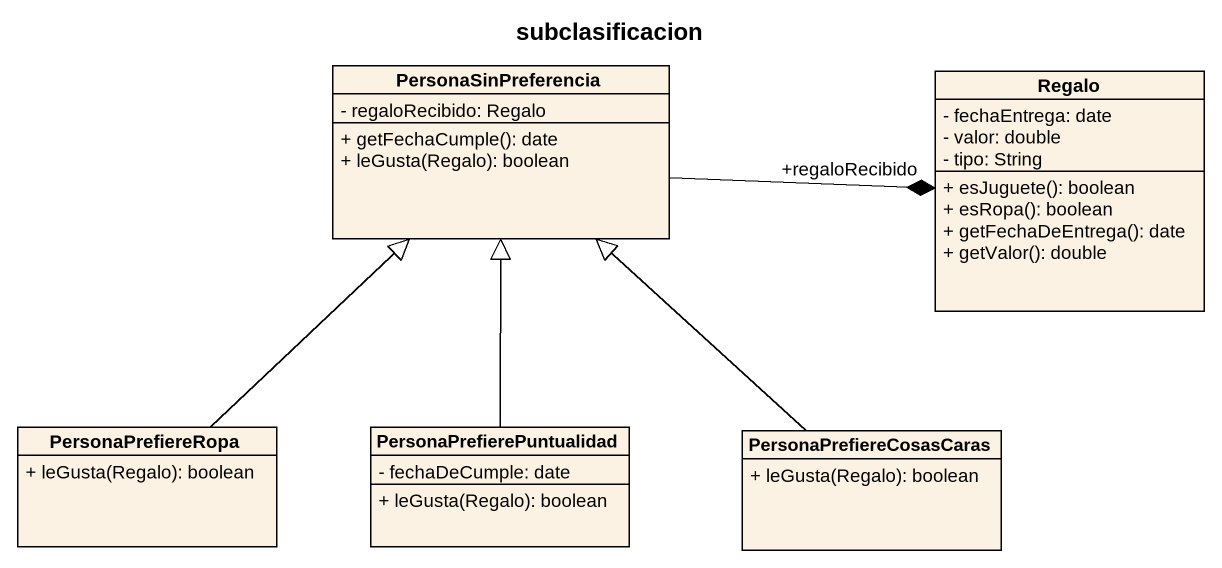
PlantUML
@startuml
title subclasificacion
hide circle
hide empty members
skinparam classAttributeIconSize 0
class PersonaSinPreferencia {
  - regaloRecibido: Regalo
  + getFechaCumple(): date
  + leGusta(Regalo): boolean
}
class Regalo {
  - fechaEntrega: date
  - valor: double
  - tipo: String
  + esJuguete(): boolean
  + esRopa(): boolean
  + getFechaDeEntrega(): date
  + getValor(): double
}
class PersonaPrefiereRopa {
  + leGusta(Regalo): boolean
}
class PersonaPrefierePuntualidad {
  - fechaDeCumple: date
  + leGusta(Regalo): boolean
}
class PersonaPrefiereCosasCaras {
  + leGusta(Regalo): boolean
}
PersonaSinPreferencia -right-* "+regaloRecibido" Regalo
PersonaPrefiereRopa -up-|> PersonaSinPreferencia
PersonaPrefierePuntualidad -up-|> PersonaSinPreferencia
PersonaPrefiereCosasCaras -up-|> PersonaSinPreferencia
@enduml
